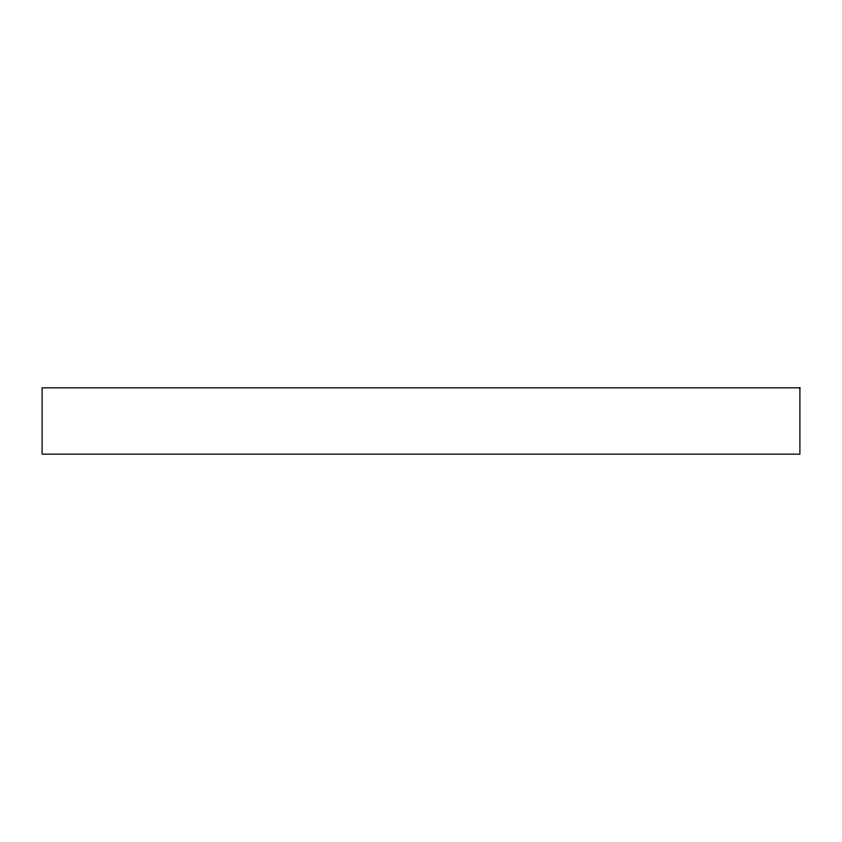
<?xml version="1.0" encoding="UTF-8"?>
<svg xmlns="http://www.w3.org/2000/svg" width="842" height="842" viewBox="0 0 842 842"><rect width="100%" height="100%" fill="white"/><g stroke="black" fill="none" stroke-linecap="round" stroke-linejoin="round"><path stroke-width="1.26" d="M799.9 387.846L42.1 387.846L42.1 454.154L799.9 454.154L799.9 387.846"/></g></svg>
